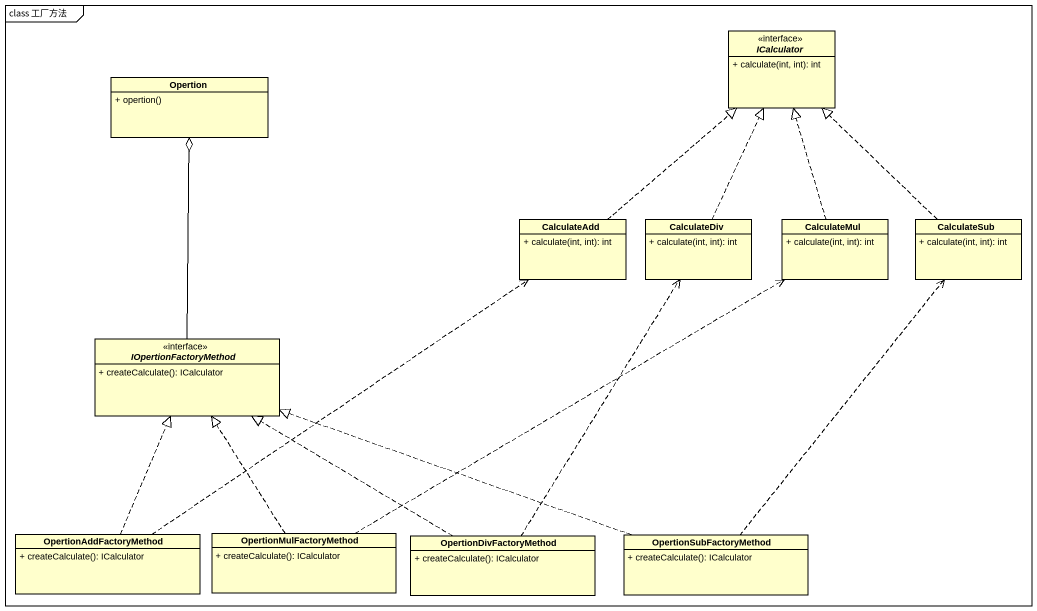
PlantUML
@startuml
mainframe class 工厂方法
hide circle
hide empty members
skinparam classAttributeIconSize 0
interface ICalculator {
  + calculate(int, int): int
}
class Opertion {
  + opertion()
}
class CalculateAdd {
  + calculate(int, int): int
}
class CalculateDiv {
  + calculate(int, int): int
}
class CalculateMul {
  + calculate(int, int): int
}
class CalculateSub {
  + calculate(int, int): int
}
interface IOpertionFactoryMethod {
  + createCalculate(): ICalculator
}
class OpertionAddFactoryMethod {
  + createCalculate(): ICalculator
}
class OpertionMulFactoryMethod {
  + createCalculate(): ICalculator
}
class OpertionDivFactoryMethod {
  + createCalculate(): ICalculator
}
class OpertionSubFactoryMethod {
  + createCalculate(): ICalculator
}
CalculateAdd .up.|> ICalculator
CalculateDiv .up.|> ICalculator
CalculateMul .up.|> ICalculator
CalculateSub .up.|> ICalculator
IOpertionFactoryMethod -up-o Opertion
OpertionAddFactoryMethod .up.> CalculateAdd
OpertionAddFactoryMethod .up.|> IOpertionFactoryMethod
OpertionMulFactoryMethod .right.> CalculateMul
OpertionMulFactoryMethod .up.|> IOpertionFactoryMethod
OpertionDivFactoryMethod .up.> CalculateDiv
OpertionDivFactoryMethod .left.|> IOpertionFactoryMethod
OpertionSubFactoryMethod .up.> CalculateSub
OpertionSubFactoryMethod .left.|> IOpertionFactoryMethod
@enduml
